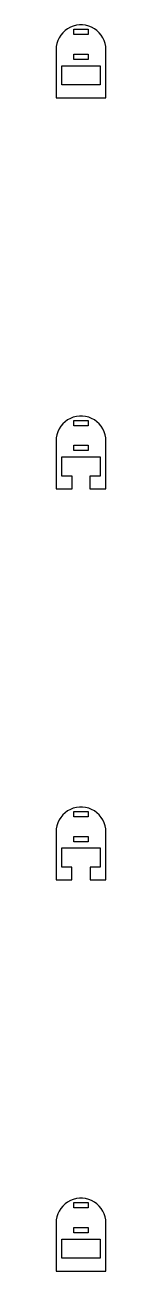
# Model space of a CAD drawing. Header units: metres. Extents: x -7 to 7, y 0 to 350.
import ezdxf

# ---------------------------------------------------------------- set-up
doc = ezdxf.new("R2010")
doc.units = ezdxf.units.M

msp = doc.modelspace()

# ---------------------------------------------------------------- linework, layer by layer
for p, q in [((-0.439529, 350.486), (-1.31166, 350.376)), ((0.439529, 350.486), (-0.439529, 350.486)), ((1.31166, 350.376), (0.439529, 350.486)), ((-5.66312, 347.614), (-6.13414, 346.872)), ((-5.10277, 348.292), (-5.66312, 347.614)), ((-4.46196, 348.894), (-5.10277, 348.292)), ((-3.75078, 349.41), (-4.46196, 348.894)), ((-2.98045, 349.834), (-3.75078, 349.41)), ((-2.16312, 350.157), (-2.98045, 349.834)), ((-1.31166, 350.376), (-2.16312, 350.157)), ((-2, 347.75), (-2, 349.25)), ((-2, 349.25), (2, 349.25)), ((2, 347.75), (-2, 347.75)), ((2.16312, 350.157), (1.31166, 350.376)), ((2, 349.25), (2, 347.75)), ((2.98045, 349.834), (2.16312, 350.157)), ((3.75078, 349.41), (2.98045, 349.834)), ((4.46196, 348.894), (3.75078, 349.41)), ((5.10277, 348.292), (4.46196, 348.894)), ((5.66312, 347.614), (5.10277, 348.292)), ((6.13414, 346.872), (5.66312, 347.614)), ((-6.94479, 344.377), (-7, 343.5)), ((-7, 343.5), (-7, 330)), ((-6.78008, 345.241), (-6.94479, 344.377)), ((-6.50842, 346.077), (-6.78008, 345.241)), ((-6.13414, 346.872), (-6.50842, 346.077)), ((6.50842, 346.077), (6.13414, 346.872)), ((6.78008, 345.241), (6.50842, 346.077)), ((6.94479, 344.377), (6.78008, 345.241)), ((7, 343.5), (6.94479, 344.377)), ((7, 330), (7, 343.5)), ((-2, 340.75), (-2, 342.25)), ((-2, 342.25), (2, 342.25)), ((2, 340.75), (-2, 340.75)), ((2, 342.25), (2, 340.75)), ((-5.34662, 333.6), (-5.34662, 339)), ((-5.34662, 339), (5.34662, 339)), ((5.34662, 339), (5.34662, 333.6)), ((5.34662, 333.6), (-5.34662, 333.6)), ((-7, 330), (7, 330)), ((-4.46196, 238.894), (-5.10277, 238.292)), ((-3.75078, 239.41), (-4.46196, 238.894)), ((-2.98045, 239.834), (-3.75078, 239.41)), ((-2.16312, 240.157), (-2.98045, 239.834)), ((-1.31166, 240.376), (-2.16312, 240.157)), ((-2, 237.75), (-2, 239.25)), ((-2, 239.25), (2, 239.25)), ((-0.439529, 240.486), (-1.31166, 240.376)), ((0.439529, 240.486), (-0.439529, 240.486)), ((1.31166, 240.376), (0.439529, 240.486)), ((2.16312, 240.157), (1.31166, 240.376)), ((2, 239.25), (2, 237.75)), ((2.98045, 239.834), (2.16312, 240.157)), ((3.75078, 239.41), (2.98045, 239.834)), ((4.46196, 238.894), (3.75078, 239.41)), ((5.10277, 238.292), (4.46196, 238.894)), ((-6.78008, 235.241), (-6.94479, 234.377)), ((-6.50842, 236.077), (-6.78008, 235.241)), ((-6.13414, 236.872), (-6.50842, 236.077)), ((-5.66312, 237.614), (-6.13414, 236.872)), ((-5.10277, 238.292), (-5.66312, 237.614)), ((2, 237.75), (-2, 237.75)), ((5.66312, 237.614), (5.10277, 238.292)), ((6.13414, 236.872), (5.66312, 237.614)), ((6.50842, 236.077), (6.13414, 236.872)), ((6.78008, 235.241), (6.50842, 236.077)), ((6.94479, 234.377), (6.78008, 235.241)), ((-6.94479, 234.377), (-7, 233.5)), ((-7, 233.5), (-7, 220)), ((-2, 230.75), (-2, 232.25)), ((-2, 232.25), (2, 232.25)), ((2, 232.25), (2, 230.75)), ((7, 233.5), (6.94479, 234.377)), ((7, 220), (7, 233.5)), ((-5.34662, 223.6), (-5.34662, 229)), ((-5.34662, 229), (5.34662, 229)), ((2, 230.75), (-2, 230.75)), ((5.34662, 229), (5.34662, 223.6)), ((-2.53072, 223.6), (-5.34662, 223.6)), ((-2.53072, 220), (-2.53072, 223.6)), ((5.34662, 223.6), (2.53072, 223.6)), ((2.53072, 223.6), (2.53072, 220)), ((-7, 220), (-2.53072, 220)), ((2.53072, 220), (7, 220)), ((-2.98045, 129.834), (-3.75078, 129.41)), ((-2.16312, 130.157), (-2.98045, 129.834)), ((-1.31166, 130.376), (-2.16312, 130.157)), ((-0.439529, 130.486), (-1.31166, 130.376)), ((0.439529, 130.486), (-0.439529, 130.486)), ((1.31166, 130.376), (0.439529, 130.486)), ((2.16312, 130.157), (1.31166, 130.376)), ((2.98045, 129.834), (2.16312, 130.157)), ((3.75078, 129.41), (2.98045, 129.834)), ((-6.13414, 126.872), (-6.50842, 126.077)), ((-5.66312, 127.614), (-6.13414, 126.872)), ((-5.10277, 128.292), (-5.66312, 127.614)), ((-4.46196, 128.894), (-5.10277, 128.292)), ((-3.75078, 129.41), (-4.46196, 128.894)), ((-2, 127.75), (-2, 129.25)), ((-2, 129.25), (2, 129.25)), ((2, 127.75), (-2, 127.75)), ((2, 129.25), (2, 127.75)), ((4.46196, 128.894), (3.75078, 129.41)), ((5.10277, 128.292), (4.46196, 128.894)), ((5.66312, 127.614), (5.10277, 128.292)), ((6.13414, 126.872), (5.66312, 127.614)), ((6.50842, 126.077), (6.13414, 126.872)), ((-6.94479, 124.377), (-7, 123.5)), ((-7, 123.5), (-7, 110)), ((-6.78008, 125.241), (-6.94479, 124.377)), ((-6.50842, 126.077), (-6.78008, 125.241)), ((6.78008, 125.241), (6.50842, 126.077)), ((6.94479, 124.377), (6.78008, 125.241)), ((7, 123.5), (6.94479, 124.377)), ((7, 110), (7, 123.5)), ((-2, 120.75), (-2, 122.25)), ((-2, 122.25), (2, 122.25)), ((2, 120.75), (-2, 120.75)), ((2, 122.25), (2, 120.75)), ((-5.34662, 113.6), (-5.34662, 119)), ((-5.34662, 119), (5.34662, 119)), ((5.34662, 119), (5.34662, 113.6)), ((-2.59418, 113.6), (-5.34662, 113.6)), ((-2.59418, 110), (-2.59418, 113.6)), ((5.34662, 113.6), (2.59418, 113.6)), ((2.59418, 113.6), (2.59418, 110)), ((-7, 110), (-2.59418, 110)), ((2.59418, 110), (7, 110)), ((-5.66312, 17.6145), (-6.13414, 16.8723)), ((-5.10277, 18.2918), (-5.66312, 17.6145)), ((-4.46196, 18.8936), (-5.10277, 18.2918)), ((-3.75078, 19.4103), (-4.46196, 18.8936)), ((-2.98045, 19.8338), (-3.75078, 19.4103)), ((-2.16312, 20.1574), (-2.98045, 19.8338)), ((-1.31166, 20.376), (-2.16312, 20.1574)), ((-2, 17.75), (-2, 19.25)), ((-2, 19.25), (2, 19.25)), ((2, 17.75), (-2, 17.75)), ((-0.439529, 20.4862), (-1.31166, 20.376)), ((0.439529, 20.4862), (-0.439529, 20.4862)), ((1.31166, 20.376), (0.439529, 20.4862)), ((2.16312, 20.1574), (1.31166, 20.376)), ((2, 19.25), (2, 17.75)), ((2.98045, 19.8338), (2.16312, 20.1574)), ((3.75078, 19.4103), (2.98045, 19.8338)), ((4.46196, 18.8936), (3.75078, 19.4103)), ((5.10277, 18.2918), (4.46196, 18.8936)), ((5.66312, 17.6145), (5.10277, 18.2918)), ((6.13414, 16.8723), (5.66312, 17.6145)), ((-6.94479, 14.3773), (-7, 13.5)), ((-6.78008, 15.2408), (-6.94479, 14.3773)), ((-6.50842, 16.0769), (-6.78008, 15.2408)), ((-6.13414, 16.8723), (-6.50842, 16.0769)), ((6.50842, 16.0769), (6.13414, 16.8723)), ((6.78008, 15.2408), (6.50842, 16.0769)), ((6.94479, 14.3773), (6.78008, 15.2408)), ((7, 13.5), (6.94479, 14.3773)), ((-7, 13.5), (-7, 0)), ((-2, 10.75), (-2, 12.25)), ((-2, 12.25), (2, 12.25)), ((2, 10.75), (-2, 10.75)), ((2, 12.25), (2, 10.75)), ((7, 0), (7, 13.5)), ((-5.34662, 3.59999), (-5.34662, 9)), ((-5.34662, 9), (5.34662, 9)), ((5.34662, 9), (5.34662, 3.59999)), ((5.34662, 3.59999), (-5.34662, 3.59999)), ((-7, 0), (7, 0))]:
    msp.add_line(p, q)

doc.saveas('drawing.dxf')
